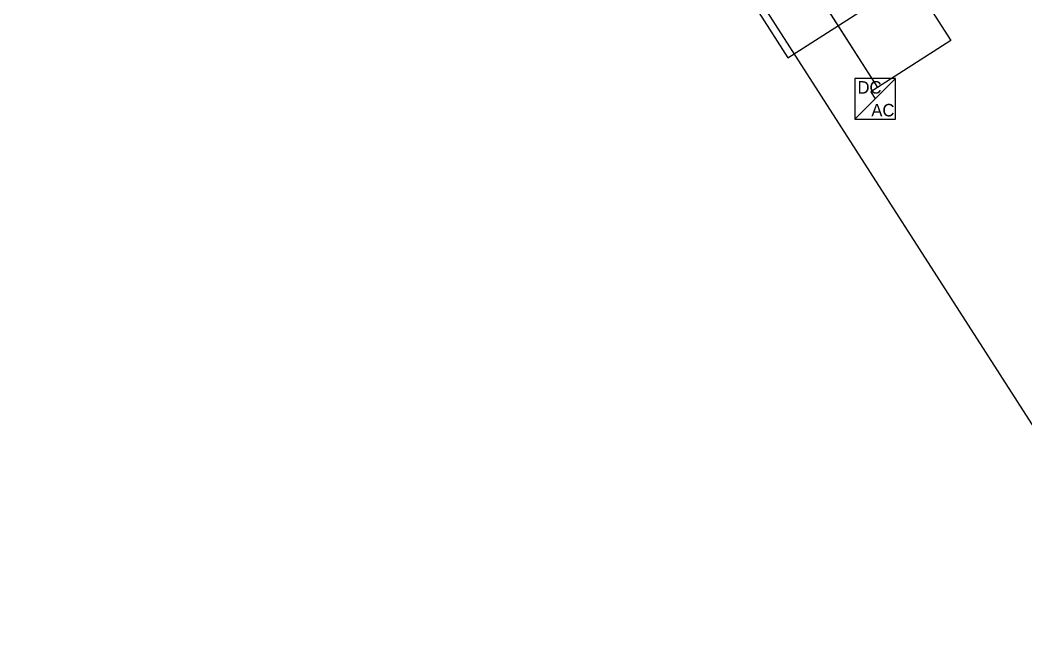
# Model space of a CAD drawing. Header units: feet. Extents: x 635 to 771, y -184 to -8.
# Drawn here: x 634.8 to 695.6, y -183.9 to -146.1 of the extents above; entities that cross this region are included whole.
import ezdxf

# ---------------------------------------------------------------- set-up
doc = ezdxf.new("R2010")
doc.units = ezdxf.units.FT
for name, color, linetype in [('Buildings', 7, 'CONTINUOUS'), ('Connections', 7, 'CONTINUOUS'), ('Inverters', 7, 'CONTINUOUS'), ('Modules', 7, 'CONTINUOUS')]:
    doc.layers.add(name, color=color, linetype=linetype)

msp = doc.modelspace()

# ---------------------------------------------------------------- linework, layer by layer
at = {"layer": 'Buildings', "color": 252}
msp.add_line((634.789, -75.126), (704.531, -183.893), dxfattribs=at)
at = {"layer": 'Connections', "color": 91}
for p, q in [((640.743, -78.576), (686.623, -150.13)), ((686.261, -139.807), (691.057, -147.287)), ((683.614, -145.437), (686.623, -150.131)), ((691.057, -147.287), (686.623, -150.131)), ((686.623, -150.131), (686.208, -150.397)), ((686.623, -150.131), (686.208, -150.397)), ((686.623, -150.131), (686.208, -150.397)), ((686.623, -150.13), (686.623, -150.131)), ((686.623, -150.131), (686.623, -150.131)), ((686.208, -150.397), (686.474, -150.811)), ((686.208, -150.397), (686.474, -150.811)), ((686.208, -150.397), (686.474, -150.811))]:
    msp.add_line(p, q, dxfattribs=at)
at = {"layer": 'Inverters'}
for p, q in [((687.704, -149.581), (685.244, -149.581)), ((685.244, -149.581), (685.244, -152.041)), ((685.244, -152.041), (687.704, -149.581)), ((687.704, -152.041), (687.704, -149.581)), ((685.244, -152.041), (687.704, -152.041))]:
    msp.add_line(p, q, dxfattribs=at)
at = {"layer": 'Modules', "color": 254}
for p, q in [((681.201, -148.341), (686.43, -144.988)), ((679.437, -145.59), (681.201, -148.341))]:
    msp.add_line(p, q, dxfattribs=at)

# ---------------------------------------------------------------- texts
at = {"layer": 'Inverters'}
for s, p in [('DC', (685.408, -150.499)), ('AC', (686.244, -151.877))]:
    msp.add_text(s, height=0.7546, dxfattribs=at).set_placement(p)

doc.saveas('drawing.dxf')
